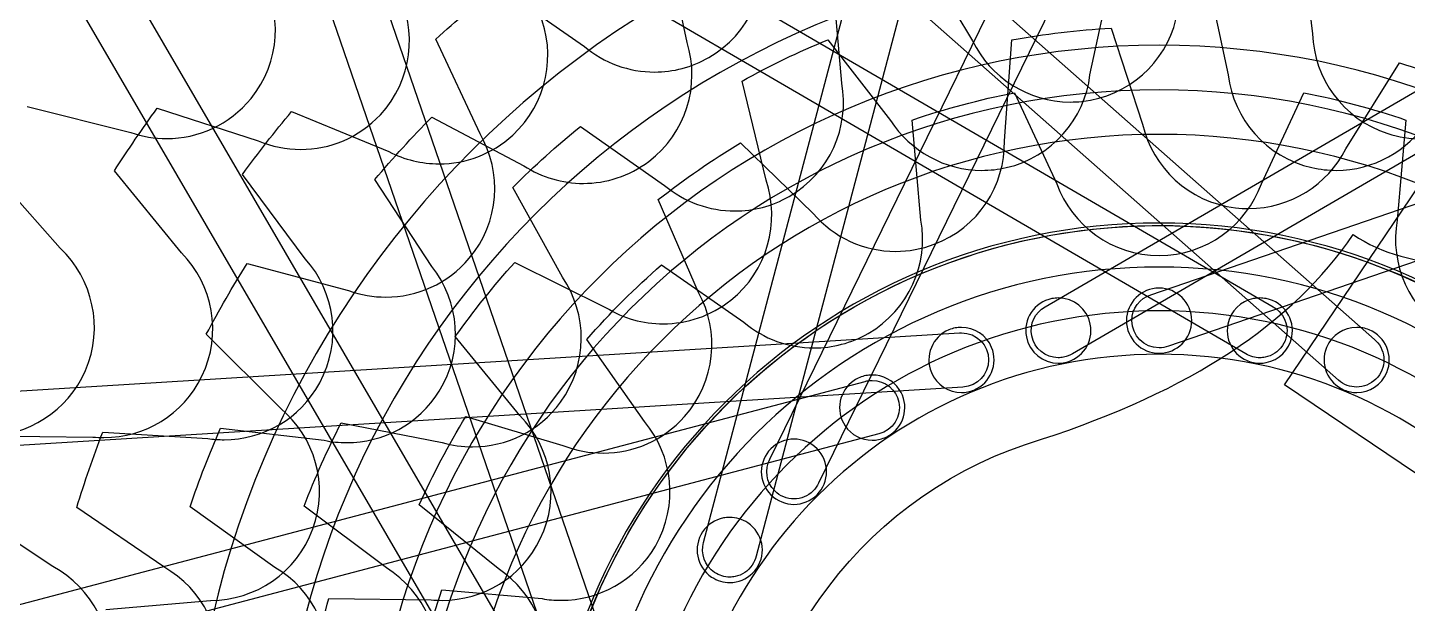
# Model space of a CAD drawing. Extents: x 3 to 470, y 9 to 287.
# Drawn here: x 86.29 to 100.6, y 106.13 to 112.11 of the extents above; entities that cross this region are included whole.
import ezdxf

# ---------------------------------------------------------------- set-up
doc = ezdxf.new("R2010")
doc.units = 0
doc.layers.add('Layer_1', color=7, linetype='CONTINUOUS')

msp = doc.modelspace()

# ---------------------------------------------------------------- linework, layer by layer
at = {"layer": 'Layer_1', "color": 7}
for points in [[(102.365727, 106.352229), (99.327519, 108.40304), (100.905075, 110.740105), (130.411075, 155.460181), (169.540116, 213.428477)], [(171.264408, 207.415194), (134.384092, 152.778353), (103.943282, 108.689322), (102.365727, 106.352229), (99.327519, 108.40304), (100.905075, 110.740105), (130.411075, 155.460181), (169.540116, 213.428477)], [(93.301463, 106.766073), (113.762008, 184.259484), (114.307278, 184.115511), (93.846733, 106.622156)], [(93.301463, 106.766073), (113.762008, 184.259484), (114.307278, 184.115511), (93.846733, 106.622156)], [(92.400744, 103.625934), (66.360048, 179.426605), (66.893391, 179.609828), (92.934087, 103.809185)], [(92.400744, 103.625934), (66.360048, 179.426605), (66.893391, 179.609828), (92.934087, 103.809185)], [(93.988197, 107.629262), (129.173827, 179.642029), (129.680524, 179.394432), (94.494922, 107.38175)], [(93.988197, 107.629262), (129.173827, 179.642029), (129.680524, 179.394432), (94.494922, 107.38175)], [(92.525515, 102.529951), (52.197207, 171.793866), (52.684533, 172.077611), (93.012869, 102.813752)], [(92.525515, 102.529951), (52.197207, 171.793866), (52.684533, 172.077611), (93.012869, 102.813752)], [(99.888889, 108.451002), (39.820184, 161.520128), (40.193566, 161.942742), (100.261905, 108.873954)], [(99.888889, 108.451002), (39.820184, 161.520128), (40.193566, 161.942742), (100.261905, 108.873954)], [(98.928449, 108.723186), (29.6607, 149.053777), (29.944444, 149.541103), (99.211799, 109.210794)], [(98.928449, 108.723186), (29.6607, 149.053777), (29.944444, 149.541103), (99.211799, 109.210794)], [(96.845522, 109.212796), (166.109437, 149.541131), (166.393181, 149.053777), (97.129323, 108.725442)], [(96.845522, 109.212796), (166.109437, 149.541131), (166.393181, 149.053777), (97.129323, 108.725442)], [(97.941504, 109.337566), (173.742175, 135.378262), (173.925398, 134.844919), (98.124755, 108.804224)], [(97.941504, 109.337566), (173.742175, 135.378262), (173.925398, 134.844919), (98.124755, 108.804224)], [(99.489848, 113.108666), (99.489848, 113.108666), (99.619976, 112.048747)], [(99.489848, 113.108666), (99.489848, 113.108666), (99.619976, 112.048747)], [(93.130534, 111.956375), (93.130534, 111.956375), (92.904537, 113.014235), (92.904537, 113.014235)], [(93.130534, 111.956375), (93.130534, 111.956375), (92.904537, 113.014235), (92.904537, 113.014235)], [(95.540601, 112.892171), (95.540601, 112.892171), (96.091144, 111.975887)], [(95.540601, 112.892171), (95.540601, 112.892171), (96.091144, 111.975887)], [(91.174521, 112.539598), (91.174521, 112.539598), (92.064046, 111.916758)], [(91.174521, 112.539598), (91.174521, 112.539598), (92.064046, 111.916758)], [(94.735272, 111.53534), (94.735272, 111.53534), (94.642081, 112.600418), (94.642081, 112.600418)], [(94.735272, 111.53534), (94.735272, 111.53534), (94.642081, 112.600418), (94.642081, 112.600418)], [(97.310234, 111.620945), (97.310234, 111.620945), (97.533017, 112.656248), (97.533017, 112.656248)], [(97.310234, 111.620945), (97.310234, 111.620945), (97.533017, 112.656248), (97.533017, 112.656248)], [(98.520864, 112.656248), (98.520864, 112.656248), (98.743647, 111.620945)], [(98.520864, 112.656248), (98.520864, 112.656248), (98.743647, 111.620945)], [(97.530113, 112.107509), (97.530113, 112.107509), (97.856068, 111.108947)], [(97.530113, 112.107509), (97.530113, 112.107509), (97.856068, 111.108947)], [(90.981654, 111.00851), (90.981654, 111.00851), (90.52292, 111.992269), (90.52292, 111.992269)], [(90.981654, 111.00851), (90.981654, 111.00851), (90.52292, 111.992269), (90.52292, 111.992269)], [(94.589579, 111.986461), (94.589579, 111.986461), (95.240841, 111.14862)], [(94.589579, 111.986461), (94.589579, 111.986461), (95.240841, 111.14862)], [(96.422513, 110.934888), (96.422513, 110.934888), (96.500083, 111.983697), (96.500083, 111.983697)], [(96.422513, 110.934888), (96.422513, 110.934888), (96.500083, 111.983697), (96.500083, 111.983697)], [(99.963216, 110.853089), (99.963216, 110.853089), (100.519737, 111.746393), (100.519737, 111.746393)], [(99.963216, 110.853089), (99.963216, 110.853089), (100.519737, 111.746393), (100.519737, 111.746393)], [(93.949398, 110.526683), (93.949398, 110.526683), (93.700533, 111.557559), (93.700533, 111.557559)], [(93.949398, 110.526683), (93.949398, 110.526683), (93.700533, 111.557559), (93.700533, 111.557559)], [(96.525262, 111.435128), (96.525262, 111.435128), (96.965612, 110.49076)], [(96.525262, 111.435128), (96.525262, 111.435128), (96.965612, 110.49076)], [(99.088269, 110.490732), (99.088269, 110.490732), (99.528619, 111.435128), (99.528619, 111.435128)], [(99.088269, 110.490732), (99.088269, 110.490732), (99.528619, 111.435128), (99.528619, 111.435128)], [(86.2824, 111.293806), (86.2824, 111.293806), (87.357996, 111.023031)], [(86.2824, 111.293806), (86.2824, 111.293806), (87.357996, 111.023031)], [(87.632069, 111.274068), (87.632069, 111.274068), (88.679638, 110.93658)], [(87.632069, 111.274068), (87.632069, 111.274068), (88.679638, 110.93658)], [(89.026966, 111.240232), (89.026966, 111.240232), (90.035736, 110.82509)], [(89.026966, 111.240232), (89.026966, 111.240232), (90.035736, 110.82509)], [(90.482824, 111.183105), (90.482824, 111.183105), (91.436638, 110.677197)], [(90.482824, 111.183105), (90.482824, 111.183105), (91.436638, 110.677197)], [(95.556391, 110.113148), (95.556391, 110.113148), (95.465513, 111.151863), (95.465513, 111.151863)], [(95.556391, 110.113148), (95.556391, 110.113148), (95.465513, 111.151863), (95.465513, 111.151863)], [(100.588368, 111.151863), (100.588368, 111.151863), (100.49749, 110.113148)], [(100.588368, 111.151863), (100.588368, 111.151863), (100.49749, 110.113148)], [(92.02316, 111.08591), (92.02316, 111.08591), (92.897008, 110.474039)], [(92.02316, 111.08591), (92.02316, 111.08591), (92.897008, 110.474039)], [(93.684404, 110.91563), (93.684404, 110.91563), (94.437795, 110.182174)], [(93.684404, 110.91563), (93.684404, 110.91563), (94.437795, 110.182174)], [(86.626627, 109.820352), (85.890859, 110.651313), (85.890859, 110.651313)], [(86.626627, 109.820352), (85.890859, 110.651313), (85.890859, 110.651313)], [(87.886235, 109.772841), (87.188872, 110.625287), (87.188872, 110.625287)], [(87.886235, 109.772841), (87.188872, 110.625287), (87.188872, 110.625287)], [(89.169163, 109.71171), (89.169163, 109.71171), (88.518746, 110.58818), (88.518746, 110.58818)], [(89.169163, 109.71171), (89.169163, 109.71171), (88.518746, 110.58818), (88.518746, 110.58818)], [(90.48274, 109.630842), (90.48274, 109.630842), (89.89086, 110.534127), (89.89086, 110.534127)], [(90.48274, 109.630842), (90.48274, 109.630842), (89.89086, 110.534127), (89.89086, 110.534127)], [(91.837541, 109.520084), (91.837541, 109.520084), (91.320524, 110.452835), (91.320524, 110.452835)], [(91.837541, 109.520084), (91.837541, 109.520084), (91.320524, 110.452835), (91.320524, 110.452835)], [(93.249356, 109.361844), (93.249356, 109.361844), (92.831112, 110.325527), (92.831112, 110.325527)], [(93.249356, 109.361844), (93.249356, 109.361844), (92.831112, 110.325527), (92.831112, 110.325527)], [(88.567386, 109.663804), (89.617238, 109.382484)], [(88.567386, 109.663804), (89.617238, 109.382484)], [(91.341643, 109.674518), (91.341643, 109.674518), (92.289846, 109.203237)], [(91.341643, 109.674518), (91.341643, 109.674518), (92.289846, 109.203237)], [(92.86571, 109.64869), (92.86571, 109.64869), (93.718128, 109.05182)], [(92.86571, 109.64869), (92.86571, 109.64869), (93.718128, 109.05182)], [(15.991585, 103.429937), (15.956762, 103.992802), (95.956786, 108.942219)], [(15.991585, 103.429937), (15.956762, 103.992802), (95.956786, 108.942219)], [(88.910767, 108.158826), (88.910767, 108.158826), (88.141642, 108.927951), (88.141642, 108.927951)], [(88.910767, 108.158826), (88.910767, 108.158826), (88.141642, 108.927951), (88.141642, 108.927951)], [(91.396148, 108.082582), (91.396148, 108.082582), (90.725289, 108.90263), (90.725289, 108.90263)], [(91.396148, 108.082582), (91.396148, 108.082582), (90.725289, 108.90263), (90.725289, 108.90263)], [(92.686491, 108.020183), (92.686491, 108.020183), (92.08962, 108.872601), (92.08962, 108.872601)], [(92.686491, 108.020183), (92.686491, 108.020183), (92.08962, 108.872601), (92.08962, 108.872601)], [(96.981459, 108.683795), (96.981459, 108.683795)], [(96.981459, 108.683795), (96.981459, 108.683795)], [(98.026941, 108.786798), (98.026941, 108.786798)], [(98.026941, 108.786798), (98.026941, 108.786798)], [(98.026941, 108.730404), (98.026941, 108.730404)], [(98.026941, 108.730404), (98.026941, 108.730404)], [(99.071858, 108.683823), (99.071858, 108.683823)], [(99.071858, 108.683823), (99.071858, 108.683823)], [(96.981402, 108.627401), (96.981402, 108.627401)], [(96.981402, 108.627401), (96.981402, 108.627401)], [(99.072479, 108.627401), (99.072479, 108.627401)], [(99.072479, 108.627401), (99.072479, 108.627401)], [(95.992089, 108.379269), (15.991585, 103.429937), (15.991585, 103.429937)], [(95.992089, 108.379269), (15.991585, 103.429937), (15.991585, 103.429937)], [(17.622771, 87.431032), (17.478827, 87.976302), (94.976073, 108.437862)], [(17.622771, 87.431032), (17.478827, 87.976302), (94.976073, 108.437862)], [(100.077131, 108.378987), (100.077131, 108.378987)], [(100.077131, 108.378987), (100.077131, 108.378987)], [(95.976891, 108.322509), (95.976891, 108.322509)], [(95.976891, 108.322509), (95.976891, 108.322509)], [(100.07699, 108.322509), (100.07699, 108.322509)], [(100.07699, 108.322509), (100.07699, 108.322509)], [(88.290352, 107.953638), (88.290352, 107.953638), (88.290352, 107.953638), (88.290352, 107.953638), (88.290352, 107.953638)], [(88.290352, 107.953638), (88.290352, 107.953638), (89.365328, 107.826132)], [(88.290352, 107.953638), (88.290352, 107.953638), (88.290352, 107.953638), (88.290352, 107.953638), (88.290352, 107.953638)], [(88.290352, 107.953638), (88.290352, 107.953638), (89.365328, 107.826132)], [(89.540938, 108.006733), (89.540938, 108.006733), (89.540938, 108.006733), (89.540938, 108.006733), (89.540938, 108.006733)], [(89.540938, 108.006733), (90.589888, 107.802842)], [(89.540938, 108.006733), (89.540938, 108.006733), (89.540938, 108.006733), (89.540938, 108.006733), (89.540938, 108.006733)], [(89.540938, 108.006733), (90.589888, 107.802842)], [(90.833847, 108.072347), (90.833847, 108.072347), (91.84177, 107.773038)], [(90.833847, 108.072347), (90.833847, 108.072347), (91.84177, 107.773038)], [(95.120525, 107.892733), (17.622771, 87.431032), (17.622771, 87.431032)], [(95.120525, 107.892733), (17.622771, 87.431032), (17.622771, 87.431032)], [(85.862014, 107.87418), (85.862014, 107.87418), (86.965271, 107.86042)], [(85.862014, 107.87418), (85.862014, 107.87418), (86.965271, 107.86042)], [(87.066977, 107.910187), (87.066977, 107.910187), (87.066977, 107.910187), (87.066977, 107.910187), (87.066977, 107.910187)], [(87.066977, 107.910187), (87.066977, 107.910187), (88.158899, 107.844911)], [(87.066977, 107.910187), (87.066977, 107.910187), (87.066977, 107.910187), (87.066977, 107.910187), (87.066977, 107.910187)], [(87.066977, 107.910187), (87.066977, 107.910187), (88.158899, 107.844911)], [(95.050851, 107.827486), (95.050851, 107.827486)], [(95.050851, 107.827486), (95.050851, 107.827486)], [(96.808048, 107.836876), (96.808048, 107.836876)], [(96.808048, 107.836876), (96.808048, 107.836876)], [(86.550101, 106.514529), (86.550101, 106.514529), (85.631025, 107.124511), (85.631025, 107.124511)], [(86.550101, 106.514529), (86.550101, 106.514529), (85.631025, 107.124511), (85.631025, 107.124511)], [(87.700785, 106.510497), (86.799079, 107.129614), (86.799079, 107.129614)], [(87.700785, 106.510497), (86.799079, 107.129614), (86.799079, 107.129614)], [(88.853838, 106.505816), (87.973364, 107.135902), (87.973364, 107.135902)], [(88.853838, 106.505816), (87.973364, 107.135902), (87.973364, 107.135902)], [(90.010048, 106.50043), (90.010048, 106.50043), (89.156192, 107.143854), (89.156192, 107.143854)], [(90.010048, 106.50043), (90.010048, 106.50043), (89.156192, 107.143854), (89.156192, 107.143854)], [(91.170686, 106.494368), (91.170686, 106.494368), (90.351117, 107.154399), (90.351117, 107.154399)], [(91.170686, 106.494368), (91.170686, 106.494368), (90.351117, 107.154399), (90.351117, 107.154399)], [(94.238697, 107.217645), (94.238697, 107.217645)], [(94.238697, 107.217645), (94.238697, 107.217645)], [(94.238697, 107.161251), (94.238697, 107.161251)], [(94.238697, 107.161251), (94.238697, 107.161251)], [(93.572181, 106.405774), (93.572181, 106.405774)], [(93.572181, 106.405774), (93.572181, 106.405774)], [(90.586448, 106.272797), (91.625162, 106.181919)], [(90.586448, 106.272797), (91.625162, 106.181919)], [(93.572125, 106.34938), (93.572125, 106.34938)], [(93.572125, 106.34938), (93.572125, 106.34938)], [(87.101123, 106.069386), (87.101123, 106.069386), (88.184783, 106.164183)], [(87.101123, 106.069386), (87.101123, 106.069386), (88.184783, 106.164183)], [(89.41408, 106.183357), (89.41408, 106.183357), (90.475155, 106.170133)], [(89.41408, 106.183357), (89.41408, 106.183357), (90.475155, 106.170133)]]:
    msp.add_lwpolyline(points, dxfattribs=at)
for points in [[(3.00365, 103.71137), (3.00365, 156.191267), (45.547015, 198.734661), (98.026941, 198.734661)], [(3.00365, 103.71137), (3.00365, 156.191267), (45.547015, 198.734661), (98.026941, 198.734661)], [(98.026941, 198.734661), (150.506838, 198.734661), (193.050231, 156.191267), (193.050231, 103.71137)], [(98.026941, 198.734661), (150.506838, 198.734661), (193.050231, 156.191267), (193.050231, 103.71137)], [(98.026941, 195.914979), (47.104297, 195.914979), (5.823332, 154.634013), (5.823332, 103.71137)], [(98.026941, 195.914979), (47.104297, 195.914979), (5.823332, 154.634013), (5.823332, 103.71137)], [(5.823332, 103.71137), (5.823332, 154.634013), (47.104297, 195.914979), (98.026941, 195.914979)], [(5.823332, 103.71137), (5.823332, 154.634013), (47.104297, 195.914979), (98.026941, 195.914979)], [(190.230549, 103.71137), (190.230549, 154.634013), (148.949584, 195.914979), (98.026941, 195.914979)], [(190.230549, 103.71137), (190.230549, 154.634013), (148.949584, 195.914979), (98.026941, 195.914979)], [(98.026941, 195.914979), (148.949584, 195.914979), (190.230549, 154.634013), (190.230549, 103.71137)], [(98.026941, 195.914979), (148.949584, 195.914979), (190.230549, 154.634013), (190.230549, 103.71137)], [(98.026941, 193.095296), (48.661551, 193.095296), (8.643014, 153.076759), (8.643014, 103.71137)], [(98.026941, 193.095296), (48.661551, 193.095296), (8.643014, 153.076759), (8.643014, 103.71137)], [(8.643014, 103.71137), (8.643014, 153.076759), (48.661551, 193.095296), (98.026941, 193.095296)], [(8.643014, 103.71137), (8.643014, 153.076759), (48.661551, 193.095296), (98.026941, 193.095296)], [(187.410867, 103.71137), (187.410867, 153.076759), (147.39233, 193.095296), (98.026941, 193.095296)], [(187.410867, 103.71137), (187.410867, 153.076759), (147.39233, 193.095296), (98.026941, 193.095296)], [(98.026941, 193.095296), (147.39233, 193.095296), (187.410867, 153.076759), (187.410867, 103.71137)], [(98.026941, 193.095296), (147.39233, 193.095296), (187.410867, 153.076759), (187.410867, 103.71137)], [(98.026941, 184.241494), (53.551388, 184.241494), (17.496816, 148.186923), (17.496816, 103.71137)], [(98.026941, 184.241494), (53.551388, 184.241494), (17.496816, 148.186923), (17.496816, 103.71137)], [(178.557065, 103.71137), (178.557065, 148.186923), (142.502493, 184.241494), (98.026941, 184.241494)], [(178.557065, 103.71137), (178.557065, 148.186923), (142.502493, 184.241494), (98.026941, 184.241494)], [(98.026941, 113.791762), (92.459675, 113.791762), (87.946548, 109.278635), (87.946548, 103.71137)], [(98.026941, 113.791762), (92.459675, 113.791762), (87.946548, 109.278635), (87.946548, 103.71137)], [(108.107333, 103.71137), (108.107333, 109.278635), (103.594206, 113.791762), (98.026941, 113.791762)], [(108.107333, 103.71137), (108.107333, 109.278635), (103.594206, 113.791762), (98.026941, 113.791762)], [(93.355799, 111.801997), (93.778948, 112.046294), (93.983883, 112.523356), (93.902309, 112.978086)], [(93.355799, 111.801997), (93.778948, 112.046294), (93.983883, 112.523356), (93.902309, 112.978086)], [(98.026941, 112.858955), (92.974859, 112.858955), (88.879356, 108.763451), (88.879356, 103.71137)], [(98.026941, 112.858955), (92.974859, 112.858955), (88.879356, 108.763451), (88.879356, 103.71137)], [(107.174525, 103.71137), (107.174525, 108.763451), (103.079022, 112.858955), (98.026941, 112.858955)], [(107.174525, 103.71137), (107.174525, 108.763451), (103.079022, 112.858955), (98.026941, 112.858955)], [(88.605875, 111.375971), (88.914207, 111.754993), (88.935777, 112.273758), (88.697543, 112.669585)], [(88.605875, 111.375971), (88.914207, 111.754993), (88.935777, 112.273758), (88.697543, 112.669585)], [(90.52292, 111.992269), (90.732987, 112.182767), (90.950356, 112.365369), (91.174521, 112.539598)], [(90.52292, 111.992269), (90.732987, 112.182767), (90.950356, 112.365369), (91.174521, 112.539598)], [(89.947846, 111.207664), (90.280174, 111.565849), (90.335411, 112.082132), (90.123399, 112.492565)], [(89.947846, 111.207664), (90.280174, 111.565849), (90.335411, 112.082132), (90.123399, 112.492565)], [(91.321341, 110.995596), (91.680795, 111.326514), (91.776466, 111.836848), (91.597417, 112.262733)], [(91.321341, 110.995596), (91.680795, 111.326514), (91.776466, 111.836848), (91.597417, 112.262733)], [(96.500083, 111.983697), (96.836837, 112.045448), (97.180613, 112.087151), (97.530113, 112.107509)], [(96.500083, 111.983697), (96.836837, 112.045448), (97.180613, 112.087151), (97.530113, 112.107509)], [(97.224544, 111.34566), (97.710459, 111.396724), (98.091737, 111.749184), (98.202156, 112.197768)], [(97.224544, 111.34566), (97.710459, 111.396724), (98.091737, 111.749184), (98.202156, 112.197768)], [(92.732705, 110.722059), (93.122611, 111.016518), (93.267373, 111.515151), (93.130534, 111.956375)], [(92.732705, 110.722059), (93.122611, 111.016518), (93.267373, 111.515151), (93.130534, 111.956375)], [(93.700533, 111.557559), (93.987605, 111.716194), (94.28432, 111.859518), (94.589579, 111.986461)], [(93.700533, 111.557559), (93.987605, 111.716194), (94.28432, 111.859518), (94.589579, 111.986461)], [(96.091144, 111.975887), (96.275805, 111.594356), (96.666698, 111.3394), (97.105271, 111.3394)], [(96.091144, 111.975887), (96.275805, 111.594356), (96.666698, 111.3394), (97.105271, 111.3394)], [(99.619976, 112.048747), (99.634723, 111.587024), (99.934371, 111.163001), (100.399055, 111.012007)], [(99.619976, 112.048747), (99.634723, 111.587024), (99.934371, 111.163001), (100.399055, 111.012007)], [(98.026941, 111.929024), (93.488465, 111.929024), (89.809287, 108.249846), (89.809287, 103.71137)], [(98.026941, 111.929024), (93.488465, 111.929024), (89.809287, 108.249846), (89.809287, 103.71137)], [(92.064046, 111.916758), (92.268867, 111.743855), (92.528447, 111.650721), (92.792934, 111.650721)], [(92.064046, 111.916758), (92.268867, 111.743855), (92.528447, 111.650721), (92.792934, 111.650721)], [(106.244594, 103.71137), (106.244594, 108.249846), (102.565416, 111.929024), (98.026941, 111.929024)], [(106.244594, 103.71137), (106.244594, 108.249846), (102.565416, 111.929024), (98.026941, 111.929024)], [(92.792934, 111.650721), (92.984277, 111.650721), (93.178187, 111.699445), (93.355799, 111.801997)], [(92.792934, 111.650721), (92.984277, 111.650721), (93.178187, 111.699445), (93.355799, 111.801997)], [(100.519737, 111.746393), (100.852206, 111.643362), (101.175821, 111.520254), (101.489228, 111.378509)], [(100.519737, 111.746393), (100.852206, 111.643362), (101.175821, 111.520254), (101.489228, 111.378509)], [(94.188761, 110.359278), (94.611911, 110.603576), (94.816845, 111.080638), (94.735272, 111.53534)], [(94.188761, 110.359278), (94.611911, 110.603576), (94.816845, 111.080638), (94.735272, 111.53534)], [(96.441377, 110.658193), (96.917706, 110.76692), (97.254178, 111.16238), (97.310234, 111.620945)], [(96.441377, 110.658193), (96.917706, 110.76692), (97.254178, 111.16238), (97.310234, 111.620945)], [(98.743647, 111.620945), (98.799703, 111.16238), (99.136175, 110.76692), (99.612504, 110.658193)], [(98.743647, 111.620945), (98.799703, 111.16238), (99.136175, 110.76692), (99.612504, 110.658193)], [(87.730307, 110.959842), (88.057982, 110.959842), (88.382951, 111.101954), (88.605875, 111.375971)], [(87.730307, 110.959842), (88.057982, 110.959842), (88.382951, 111.101954), (88.605875, 111.375971)], [(98.026941, 111.46544), (93.744492, 111.46544), (90.272871, 107.993819), (90.272871, 103.71137)], [(98.026941, 111.46544), (93.744492, 111.46544), (90.272871, 107.993819), (90.272871, 103.71137)], [(95.465513, 111.151863), (95.80864, 111.269979), (96.16251, 111.365003), (96.525262, 111.435128)], [(95.465513, 111.151863), (95.80864, 111.269979), (96.16251, 111.365003), (96.525262, 111.435128)], [(105.78101, 103.71137), (105.78101, 107.993819), (102.309389, 111.46544), (98.026941, 111.46544)], [(105.78101, 103.71137), (105.78101, 107.993819), (102.309389, 111.46544), (98.026941, 111.46544)], [(99.528619, 111.435128), (99.891371, 111.365003), (100.245241, 111.269979), (100.588368, 111.151863)], [(99.528619, 111.435128), (99.891371, 111.365003), (100.245241, 111.269979), (100.588368, 111.151863)], [(87.188872, 110.625287), (87.330138, 110.846237), (87.477945, 111.062592), (87.632069, 111.274068)], [(87.188872, 110.625287), (87.330138, 110.846237), (87.477945, 111.062592), (87.632069, 111.274068)], [(88.518746, 110.58818), (88.680596, 110.811612), (88.850144, 111.029066), (89.026966, 111.240232)], [(88.518746, 110.58818), (88.680596, 110.811612), (88.850144, 111.029066), (89.026966, 111.240232)], [(97.105271, 111.3394), (97.14469, 111.3394), (97.184476, 111.341458), (97.224544, 111.34566)], [(97.105271, 111.3394), (97.14469, 111.3394), (97.184476, 111.341458), (97.224544, 111.34566)], [(89.120805, 110.846942), (89.423639, 110.846942), (89.725627, 110.96816), (89.947846, 111.207664)], [(89.120805, 110.846942), (89.423639, 110.846942), (89.725627, 110.96816), (89.947846, 111.207664)], [(89.89086, 110.534127), (90.079243, 110.758545), (90.276762, 110.975069), (90.482824, 111.183105)], [(89.89086, 110.534127), (90.079243, 110.758545), (90.276762, 110.975069), (90.482824, 111.183105)], [(95.240841, 111.14862), (95.446057, 110.828727), (95.803762, 110.629686), (96.189382, 110.629686)], [(95.240841, 111.14862), (95.446057, 110.828727), (95.803762, 110.629686), (96.189382, 110.629686)], [(97.856068, 111.108947), (97.95924, 110.658644), (98.334765, 110.300093), (98.819807, 110.24119)], [(97.856068, 111.108947), (97.95924, 110.658644), (98.334765, 110.300093), (98.819807, 110.24119)], [(99.864499, 110.629686), (100.250119, 110.629686), (100.607824, 110.828727), (100.81304, 111.14862)], [(99.864499, 110.629686), (100.250119, 110.629686), (100.607824, 110.828727), (100.81304, 111.14862)], [(87.357996, 111.023031), (87.478763, 110.980708), (87.604746, 110.959842), (87.730307, 110.959842)], [(87.357996, 111.023031), (87.478763, 110.980708), (87.604746, 110.959842), (87.730307, 110.959842)], [(90.557743, 110.697527), (90.830773, 110.697527), (91.104592, 110.796103), (91.321341, 110.995596)], [(90.557743, 110.697527), (90.830773, 110.697527), (91.104592, 110.796103), (91.321341, 110.995596)], [(98.026941, 111.00304), (93.99987, 111.00304), (90.73527, 107.73844), (90.73527, 103.71137)], [(98.026941, 111.00304), (93.99987, 111.00304), (90.73527, 107.73844), (90.73527, 103.71137)], [(90.870361, 109.716447), (91.184418, 110.090732), (91.213855, 110.60913), (90.981654, 111.00851)], [(90.870361, 109.716447), (91.184418, 110.090732), (91.213855, 110.60913), (90.981654, 111.00851)], [(91.320524, 110.452835), (91.54404, 110.675195), (91.778525, 110.886531), (92.02316, 111.08591)], [(91.320524, 110.452835), (91.54404, 110.675195), (91.778525, 110.886531), (92.02316, 111.08591)], [(105.318611, 103.71137), (105.318611, 107.73844), (102.054011, 111.00304), (98.026941, 111.00304)], [(105.318611, 103.71137), (105.318611, 107.73844), (102.054011, 111.00304), (98.026941, 111.00304)], [(100.399055, 111.012007), (100.514859, 110.974392), (100.632327, 110.956487), (100.747821, 110.956487)], [(100.399055, 111.012007), (100.514859, 110.974392), (100.632327, 110.956487), (100.747821, 110.956487)], [(88.679638, 110.93658), (88.820509, 110.876718), (88.970742, 110.846942), (89.120805, 110.846942)], [(88.679638, 110.93658), (88.820509, 110.876718), (88.970742, 110.846942), (89.120805, 110.846942)], [(90.035736, 110.82509), (90.198403, 110.740274), (90.377904, 110.697527), (90.557743, 110.697527)], [(90.035736, 110.82509), (90.198403, 110.740274), (90.377904, 110.697527), (90.557743, 110.697527)], [(92.831112, 110.325527), (93.102563, 110.539061), (93.387492, 110.73627), (93.684404, 110.91563)], [(92.831112, 110.325527), (93.102563, 110.539061), (93.387492, 110.73627), (93.684404, 110.91563)], [(95.694415, 109.861689), (96.15126, 110.034958), (96.430098, 110.472968), (96.422513, 110.934888)], [(95.694415, 109.861689), (96.15126, 110.034958), (96.430098, 110.472968), (96.422513, 110.934888)], [(98.957182, 110.232844), (99.388368, 110.232844), (99.775059, 110.47982), (99.963216, 110.853089)], [(98.957182, 110.232844), (99.388368, 110.232844), (99.775059, 110.47982), (99.963216, 110.853089)], [(91.436638, 110.677197), (91.621666, 110.556543), (91.836949, 110.4942), (92.053867, 110.4942)], [(91.436638, 110.677197), (91.621666, 110.556543), (91.836949, 110.4942), (92.053867, 110.4942)], [(92.053867, 110.4942), (92.290579, 110.4942), (92.529237, 110.568414), (92.732705, 110.722059)], [(92.053867, 110.4942), (92.290579, 110.4942), (92.529237, 110.568414), (92.732705, 110.722059)], [(96.189382, 110.629686), (96.272506, 110.629686), (96.356899, 110.638934), (96.441377, 110.658193)], [(96.189382, 110.629686), (96.272506, 110.629686), (96.356899, 110.638934), (96.441377, 110.658193)], [(99.612504, 110.658193), (99.696982, 110.638934), (99.781375, 110.629686), (99.864499, 110.629686)], [(99.612504, 110.658193), (99.696982, 110.638934), (99.781375, 110.629686), (99.864499, 110.629686)], [(93.584277, 109.282301), (93.96626, 109.586939), (94.097826, 110.089209), (93.949398, 110.526683)], [(93.584277, 109.282301), (93.96626, 109.586939), (94.097826, 110.089209), (93.949398, 110.526683)], [(92.897008, 110.474039), (93.10183, 110.301108), (93.36141, 110.207974), (93.625896, 110.207974)], [(92.897008, 110.474039), (93.10183, 110.301108), (93.36141, 110.207974), (93.625896, 110.207974)], [(96.965612, 110.49076), (97.12233, 110.056162), (97.538346, 109.74549), (98.026941, 109.74549)], [(96.965612, 110.49076), (97.12233, 110.056162), (97.538346, 109.74549), (98.026941, 109.74549)], [(98.026941, 109.74549), (98.515535, 109.74549), (98.931551, 110.056162), (99.088269, 110.490732)], [(98.026941, 109.74549), (98.515535, 109.74549), (98.931551, 110.056162), (99.088269, 110.490732)], [(93.625896, 110.207974), (93.81724, 110.207974), (94.011149, 110.256726), (94.188761, 110.359278)], [(93.625896, 110.207974), (93.81724, 110.207974), (94.011149, 110.256726), (94.188761, 110.359278)], [(98.819807, 110.24119), (98.865965, 110.235579), (98.911813, 110.232844), (98.957182, 110.232844)], [(98.819807, 110.24119), (98.865965, 110.235579), (98.911813, 110.232844), (98.957182, 110.232844)], [(94.437795, 110.182174), (94.651781, 109.932491), (94.966373, 109.788095), (95.294668, 109.788095)], [(94.437795, 110.182174), (94.651781, 109.932491), (94.966373, 109.788095), (95.294668, 109.788095)], [(95.009881, 108.937059), (95.433002, 109.181356), (95.637965, 109.658446), (95.556391, 110.113148)], [(95.009881, 108.937059), (95.433002, 109.181356), (95.637965, 109.658446), (95.556391, 110.113148)], [(100.49749, 110.113148), (100.415916, 109.658446), (100.620879, 109.181356), (101.044, 108.937059)], [(100.49749, 110.113148), (100.415916, 109.658446), (100.620879, 109.181356), (101.044, 108.937059)], [(98.026941, 110.082724), (94.508146, 110.082724), (91.655587, 107.230164), (91.655587, 103.71137)], [(98.026941, 110.082724), (94.508146, 110.082724), (91.655587, 107.230164), (91.655587, 103.71137)], [(91.682656, 103.71137), (91.682656, 107.21522), (94.523091, 110.055655), (98.026941, 110.055655)], [(91.682656, 103.71137), (91.682656, 107.21522), (94.523091, 110.055655), (98.026941, 110.055655)], [(96.789241, 109.93376), (97.207033, 110.016856), (97.623388, 110.056867), (98.033736, 110.056867)], [(96.789241, 109.93376), (97.207033, 110.016856), (97.623388, 110.056867), (98.033736, 110.056867)], [(96.808048, 107.836876), (98.342613, 108.335358), (99.420042, 109.044085), (100.040335, 109.963057)], [(96.808048, 107.836876), (98.342613, 108.335358), (99.420042, 109.044085), (100.040335, 109.963057)], [(104.398294, 103.71137), (104.398294, 107.230164), (101.545735, 110.082724), (98.026941, 110.082724)], [(104.398294, 103.71137), (104.398294, 107.230164), (101.545735, 110.082724), (98.026941, 110.082724)], [(98.026941, 110.055655), (101.53079, 110.055655), (104.371226, 107.21522), (104.371226, 103.71137)], [(98.026941, 110.055655), (101.53079, 110.055655), (104.371226, 107.21522), (104.371226, 103.71137)], [(98.033736, 110.056867), (100.998604, 110.056867), (103.648851, 107.967821), (104.249331, 104.949069)], [(98.033736, 110.056867), (100.998604, 110.056867), (103.648851, 107.967821), (104.249331, 104.949069)], [(100.040335, 109.963057), (100.336138, 109.763386), (100.699313, 109.663551), (101.12986, 109.663551)], [(100.040335, 109.963057), (100.336138, 109.763386), (100.699313, 109.663551), (101.12986, 109.663551)], [(86.887335, 108.549973), (87.082006, 108.998105), (86.962789, 109.503477), (86.626627, 109.820352)], [(86.887335, 108.549973), (87.082006, 108.998105), (86.962789, 109.503477), (86.626627, 109.820352)], [(91.80455, 102.47367), (91.121003, 105.910186), (93.352697, 109.250184), (96.789241, 109.93376)], [(91.80455, 102.47367), (91.121003, 105.910186), (93.352697, 109.250184), (96.789241, 109.93376)], [(95.294668, 109.788095), (95.427588, 109.788095), (95.562764, 109.811781), (95.694415, 109.861689)], [(95.294668, 109.788095), (95.427588, 109.788095), (95.562764, 109.811781), (95.694415, 109.861689)], [(88.097204, 108.493269), (88.309188, 108.933478), (88.209794, 109.443107), (87.886235, 109.772841)], [(88.097204, 108.493269), (88.309188, 108.933478), (88.209794, 109.443107), (87.886235, 109.772841)], [(88.141642, 108.927951), (88.274421, 109.179044), (88.416477, 109.424497), (88.567386, 109.663804)], [(88.141642, 108.927951), (88.274421, 109.179044), (88.416477, 109.424497), (88.567386, 109.663804)], [(89.31948, 108.423623), (89.552019, 108.853314), (89.47679, 109.36706), (89.169163, 109.71171)], [(89.31948, 108.423623), (89.552019, 108.853314), (89.47679, 109.36706), (89.169163, 109.71171)], [(90.005762, 109.313543), (90.327629, 109.313543), (90.647268, 109.450608), (90.870361, 109.716447)], [(90.005762, 109.313543), (90.327629, 109.313543), (90.647268, 109.450608), (90.870361, 109.716447)], [(90.725289, 108.90263), (90.916661, 109.171318), (91.122497, 109.428981), (91.341643, 109.674518)], [(90.725289, 108.90263), (90.916661, 109.171318), (91.122497, 109.428981), (91.341643, 109.674518)], [(90.557659, 108.336156), (90.81487, 108.751552), (90.769727, 109.268823), (90.48274, 109.630842)], [(90.557659, 108.336156), (90.81487, 108.751552), (90.769727, 109.268823), (90.48274, 109.630842)], [(91.816647, 108.223397), (92.103831, 108.618688), (92.097036, 109.137877), (91.837541, 109.520084)], [(91.816647, 108.223397), (92.103831, 108.618688), (92.097036, 109.137877), (91.837541, 109.520084)], [(92.08962, 108.872601), (92.330026, 109.14893), (92.589381, 109.408284), (92.86571, 109.64869)], [(92.08962, 108.872601), (92.330026, 109.14893), (92.589381, 109.408284), (92.86571, 109.64869)], [(98.026941, 109.625512), (94.760649, 109.625512), (92.112798, 106.977662), (92.112798, 103.71137)], [(98.026941, 109.625512), (94.760649, 109.625512), (92.112798, 106.977662), (92.112798, 103.71137)], [(103.941083, 103.71137), (103.941083, 106.977662), (101.293232, 109.625512), (98.026941, 109.625512)], [(103.941083, 103.71137), (103.941083, 106.977662), (101.293232, 109.625512), (98.026941, 109.625512)], [(89.617238, 109.382484), (89.742855, 109.336326), (89.874506, 109.313543), (90.005762, 109.313543)], [(89.617238, 109.382484), (89.742855, 109.336326), (89.874506, 109.313543), (90.005762, 109.313543)], [(98.026941, 109.407128), (97.840052, 109.407128), (97.688579, 109.255655), (97.688579, 109.068766)], [(98.026941, 109.407128), (97.840052, 109.407128), (97.688579, 109.255655), (97.688579, 109.068766)], [(98.365302, 109.068766), (98.365302, 109.255655), (98.213829, 109.407128), (98.026941, 109.407128)], [(98.365302, 109.068766), (98.365302, 109.255655), (98.213829, 109.407128), (98.026941, 109.407128)], [(92.881782, 109.036199), (93.128307, 109.036199), (93.376551, 109.116644), (93.584277, 109.282301)], [(92.881782, 109.036199), (93.128307, 109.036199), (93.376551, 109.116644), (93.584277, 109.282301)], [(93.103409, 108.073249), (93.42739, 108.438962), (93.470729, 108.956374), (93.249356, 109.361844)], [(93.103409, 108.073249), (93.42739, 108.438962), (93.470729, 108.956374), (93.249356, 109.361844)], [(96.91576, 109.297696), (96.732481, 109.261238), (96.613462, 109.08309), (96.649892, 108.899811)], [(96.91576, 109.297696), (96.732481, 109.261238), (96.613462, 109.08309), (96.649892, 108.899811)], [(96.982135, 109.304238), (96.960227, 109.304238), (96.938036, 109.302264), (96.91576, 109.297696)], [(96.982135, 109.304238), (96.960227, 109.304238), (96.938036, 109.302264), (96.91576, 109.297696)], [(97.313617, 109.031828), (97.281614, 109.192832), (97.140263, 109.304238), (96.982135, 109.304238)], [(97.313617, 109.031828), (97.281614, 109.192832), (97.140263, 109.304238), (96.982135, 109.304238)], [(97.744972, 109.068766), (97.744972, 109.194721), (97.827533, 109.301362), (97.941504, 109.337566)], [(97.744972, 109.068766), (97.744972, 109.194721), (97.827533, 109.301362), (97.941504, 109.337566)], [(99.006216, 109.297809), (98.876003, 109.271896), (98.767756, 109.170162), (98.740264, 109.031828)], [(99.006216, 109.297809), (98.876003, 109.271896), (98.767756, 109.170162), (98.740264, 109.031828)], [(99.071746, 109.304238), (99.049498, 109.304238), (99.027561, 109.301982), (99.006216, 109.297809)], [(99.071746, 109.304238), (99.049498, 109.304238), (99.027561, 109.301982), (99.006216, 109.297809)], [(99.138121, 109.297696), (99.115845, 109.302123), (99.093654, 109.304238), (99.071746, 109.304238)], [(99.138121, 109.297696), (99.115845, 109.302123), (99.093654, 109.304238), (99.071746, 109.304238)], [(99.403989, 108.899811), (99.440419, 109.08309), (99.3214, 109.261238), (99.138121, 109.297696)], [(99.403989, 108.899811), (99.440419, 109.08309), (99.3214, 109.261238), (99.138121, 109.297696)], [(92.289846, 109.203237), (92.469347, 109.092818), (92.674958, 109.036199), (92.881782, 109.036199)], [(92.289846, 109.203237), (92.469347, 109.092818), (92.674958, 109.036199), (92.881782, 109.036199)], [(98.026941, 109.170923), (95.011713, 109.170923), (92.567387, 106.726597), (92.567387, 103.71137)], [(98.026941, 109.170923), (95.011713, 109.170923), (92.567387, 106.726597), (92.567387, 103.71137)], [(96.705214, 108.910808), (96.680655, 109.034338), (96.740827, 109.155048), (96.845522, 109.212796)], [(96.705214, 108.910808), (96.680655, 109.034338), (96.740827, 109.155048), (96.845522, 109.212796)], [(103.486494, 103.71137), (103.486494, 106.726597), (101.042168, 109.170923), (98.026941, 109.170923)], [(103.486494, 103.71137), (103.486494, 106.726597), (101.042168, 109.170923), (98.026941, 109.170923)], [(99.211799, 109.210794), (99.217523, 109.207495), (99.223191, 109.203998), (99.228774, 109.200276)], [(99.211799, 109.210794), (99.217523, 109.207495), (99.223191, 109.203998), (99.228774, 109.200276)], [(99.228774, 109.200276), (99.358253, 109.11374), (99.393077, 108.938666), (99.306569, 108.809158)], [(99.228774, 109.200276), (99.358253, 109.11374), (99.393077, 108.938666), (99.306569, 108.809158)], [(93.718128, 109.05182), (93.922949, 108.878917), (94.182501, 108.785783), (94.446987, 108.785783)], [(93.718128, 109.05182), (93.922949, 108.878917), (94.182501, 108.785783), (94.446987, 108.785783)], [(95.84727, 108.973574), (95.674621, 108.902067), (95.592624, 108.704125), (95.66416, 108.531476)], [(95.84727, 108.973574), (95.674621, 108.902067), (95.592624, 108.704125), (95.66416, 108.531476)], [(95.976609, 108.999402), (95.933467, 108.999402), (95.889621, 108.991112), (95.84727, 108.973574)], [(95.976609, 108.999402), (95.933467, 108.999402), (95.889621, 108.991112), (95.84727, 108.973574)], [(95.956786, 108.942219), (95.963384, 108.942783), (95.970039, 108.942783), (95.97675, 108.942783)], [(95.956786, 108.942219), (95.963384, 108.942783), (95.970039, 108.942783), (95.97675, 108.942783)], [(96.289368, 108.790435), (96.235371, 108.920761), (96.109387, 108.999402), (95.976609, 108.999402)], [(96.289368, 108.790435), (96.235371, 108.920761), (96.109387, 108.999402), (95.976609, 108.999402)], [(95.97675, 108.942783), (96.132481, 108.942783), (96.258718, 108.816546), (96.258718, 108.660815)], [(95.97675, 108.942783), (96.132481, 108.942783), (96.258718, 108.816546), (96.258718, 108.660815)], [(97.047778, 108.633971), (97.231057, 108.67043), (97.350076, 108.848549), (97.313617, 109.031828)], [(97.047778, 108.633971), (97.231057, 108.67043), (97.350076, 108.848549), (97.313617, 109.031828)], [(97.688579, 109.068766), (97.688579, 108.881878), (97.840052, 108.730404), (98.026941, 108.730404)], [(97.688579, 109.068766), (97.688579, 108.881878), (97.840052, 108.730404), (98.026941, 108.730404)], [(98.026941, 108.786798), (97.871209, 108.786798), (97.744972, 108.913035), (97.744972, 109.068766)], [(98.026941, 108.786798), (97.871209, 108.786798), (97.744972, 108.913035), (97.744972, 109.068766)], [(98.026941, 108.730404), (98.213829, 108.730404), (98.365302, 108.881878), (98.365302, 109.068766)], [(98.026941, 108.730404), (98.213829, 108.730404), (98.365302, 108.881878), (98.365302, 109.068766)], [(98.740264, 109.031828), (98.703805, 108.848549), (98.822824, 108.67043), (99.006103, 108.633971)], [(98.740264, 109.031828), (98.703805, 108.848549), (98.822824, 108.67043), (99.006103, 108.633971)], [(100.077272, 108.999402), (99.944494, 108.999402), (99.81851, 108.920761), (99.764513, 108.790435)], [(100.077272, 108.999402), (99.944494, 108.999402), (99.81851, 108.920761), (99.764513, 108.790435)], [(100.206611, 108.973574), (100.16426, 108.991112), (100.120414, 108.999402), (100.077272, 108.999402)], [(100.206611, 108.973574), (100.16426, 108.991112), (100.120414, 108.999402), (100.077272, 108.999402)], [(100.389721, 108.531476), (100.461257, 108.704125), (100.37926, 108.902067), (100.206611, 108.973574)], [(100.389721, 108.531476), (100.461257, 108.704125), (100.37926, 108.902067), (100.206611, 108.973574)], [(94.446987, 108.785783), (94.638331, 108.785783), (94.832269, 108.834535), (95.009881, 108.937059)], [(94.446987, 108.785783), (94.638331, 108.785783), (94.832269, 108.834535), (95.009881, 108.937059)], [(96.649892, 108.899811), (96.681924, 108.738807), (96.823275, 108.627401), (96.981402, 108.627401)], [(96.649892, 108.899811), (96.681924, 108.738807), (96.823275, 108.627401), (96.981402, 108.627401)], [(96.981459, 108.683795), (96.849695, 108.683795), (96.731889, 108.776647), (96.705214, 108.910808)], [(96.981459, 108.683795), (96.849695, 108.683795), (96.731889, 108.776647), (96.705214, 108.910808)], [(98.124755, 108.804224), (98.094303, 108.792973), (98.061341, 108.786798), (98.026941, 108.786798)], [(98.124755, 108.804224), (98.094303, 108.792973), (98.061341, 108.786798), (98.026941, 108.786798)], [(99.306569, 108.809158), (99.263315, 108.744418), (99.197898, 108.703364), (99.127124, 108.689265)], [(99.306569, 108.809158), (99.263315, 108.744418), (99.197898, 108.703364), (99.127124, 108.689265)], [(99.138008, 108.633858), (99.268249, 108.659743), (99.376469, 108.761477), (99.403989, 108.899811)], [(99.138008, 108.633858), (99.268249, 108.659743), (99.376469, 108.761477), (99.403989, 108.899811)], [(100.261905, 108.873954), (100.266896, 108.86964), (100.271774, 108.865072), (100.276511, 108.860335)], [(100.261905, 108.873954), (100.266896, 108.86964), (100.271774, 108.865072), (100.276511, 108.860335)], [(100.276511, 108.860335), (100.38662, 108.750227), (100.38662, 108.571684), (100.276511, 108.461576)], [(100.276511, 108.860335), (100.38662, 108.750227), (100.38662, 108.571684), (100.276511, 108.461576)], [(98.026941, 108.719689), (95.260917, 108.719689), (93.018621, 106.477394), (93.018621, 103.71137)], [(98.026941, 108.719689), (95.260917, 108.719689), (93.018621, 106.477394), (93.018621, 103.71137)], [(96.258718, 108.660815), (96.258718, 108.510243), (96.140686, 108.387221), (95.992089, 108.379269)], [(96.258718, 108.660815), (96.258718, 108.510243), (96.140686, 108.387221), (95.992089, 108.379269)], [(96.106229, 108.348366), (96.278879, 108.419873), (96.360875, 108.617786), (96.289368, 108.790435)], [(96.106229, 108.348366), (96.278879, 108.419873), (96.360875, 108.617786), (96.289368, 108.790435)], [(97.036781, 108.689265), (97.018199, 108.685571), (96.999702, 108.683795), (96.981459, 108.683795)], [(97.036781, 108.689265), (97.018199, 108.685571), (96.999702, 108.683795), (96.981459, 108.683795)], [(97.129323, 108.725442), (97.101634, 108.708467), (97.070504, 108.695976), (97.036781, 108.689265)], [(97.129323, 108.725442), (97.101634, 108.708467), (97.070504, 108.695976), (97.036781, 108.689265)], [(103.03526, 103.71137), (103.03526, 106.477394), (100.792964, 108.719689), (98.026941, 108.719689)], [(103.03526, 103.71137), (103.03526, 106.477394), (100.792964, 108.719689), (98.026941, 108.719689)], [(99.071858, 108.683823), (99.022796, 108.683823), (98.973254, 108.696596), (98.928449, 108.723186)], [(99.071858, 108.683823), (99.022796, 108.683823), (98.973254, 108.696596), (98.928449, 108.723186)], [(99.127124, 108.689265), (99.108965, 108.685656), (99.09044, 108.683823), (99.071858, 108.683823)], [(99.127124, 108.689265), (99.108965, 108.685656), (99.09044, 108.683823), (99.071858, 108.683823)], [(99.764513, 108.790435), (99.693006, 108.617786), (99.775003, 108.419873), (99.947652, 108.348366)], [(99.764513, 108.790435), (99.693006, 108.617786), (99.775003, 108.419873), (99.947652, 108.348366)], [(85.852286, 107.871163), (86.28787, 107.871163), (86.702758, 108.12499), (86.887335, 108.549973)], [(85.852286, 107.871163), (86.28787, 107.871163), (86.702758, 108.12499), (86.887335, 108.549973)], [(95.66416, 108.531476), (95.718128, 108.401178), (95.844112, 108.322509), (95.976891, 108.322509)], [(95.66416, 108.531476), (95.718128, 108.401178), (95.844112, 108.322509), (95.976891, 108.322509)], [(96.981402, 108.627401), (97.003283, 108.627401), (97.025502, 108.629657), (97.047778, 108.633971)], [(96.981402, 108.627401), (97.003283, 108.627401), (97.025502, 108.629657), (97.047778, 108.633971)], [(99.006103, 108.633971), (99.028379, 108.629544), (99.050598, 108.627401), (99.072479, 108.627401)], [(99.006103, 108.633971), (99.028379, 108.629544), (99.050598, 108.627401), (99.072479, 108.627401)], [(99.072479, 108.627401), (99.094754, 108.627401), (99.116663, 108.629657), (99.138008, 108.633858)], [(99.072479, 108.627401), (99.094754, 108.627401), (99.116663, 108.629657), (99.138008, 108.633858)], [(100.07699, 108.322509), (100.209769, 108.322509), (100.335753, 108.401178), (100.389721, 108.531476)], [(100.07699, 108.322509), (100.209769, 108.322509), (100.335753, 108.401178), (100.389721, 108.531476)], [(87.080229, 107.854526), (87.499939, 107.854526), (87.9029, 108.089829), (88.097204, 108.493269)], [(87.080229, 107.854526), (87.499939, 107.854526), (87.9029, 108.089829), (88.097204, 108.493269)], [(88.326529, 107.832335), (88.72729, 107.832335), (89.115335, 108.046434), (89.31948, 108.423623)], [(88.326529, 107.832335), (88.72729, 107.832335), (89.115335, 108.046434), (89.31948, 108.423623)], [(94.862552, 108.447224), (94.707159, 108.343403), (94.665372, 108.13328), (94.769192, 107.977887)], [(94.862552, 108.447224), (94.707159, 108.343403), (94.665372, 108.13328), (94.769192, 107.977887)], [(94.984362, 108.497809), (94.942039, 108.489378), (94.900646, 108.472685), (94.862552, 108.447224)], [(94.984362, 108.497809), (94.942039, 108.489378), (94.900646, 108.472685), (94.862552, 108.447224)], [(94.976073, 108.437862), (94.982473, 108.439554), (94.98893, 108.441133), (94.995528, 108.44243)], [(94.976073, 108.437862), (94.982473, 108.439554), (94.98893, 108.441133), (94.995528, 108.44243)], [(95.05023, 108.504266), (95.028237, 108.504266), (95.006187, 108.502292), (94.984362, 108.497809)], [(95.05023, 108.504266), (95.028237, 108.504266), (95.006187, 108.502292), (94.984362, 108.497809)], [(94.995528, 108.44243), (95.014082, 108.446124), (95.032607, 108.4479), (95.050851, 108.4479)], [(94.995528, 108.44243), (95.014082, 108.446124), (95.032607, 108.4479), (95.050851, 108.4479)], [(95.33186, 108.353864), (95.266641, 108.45151), (95.159436, 108.504266), (95.05023, 108.504266)], [(95.33186, 108.353864), (95.266641, 108.45151), (95.159436, 108.504266), (95.05023, 108.504266)], [(95.050851, 108.4479), (95.182614, 108.4479), (95.300392, 108.355048), (95.327095, 108.220888)], [(95.050851, 108.4479), (95.182614, 108.4479), (95.300392, 108.355048), (95.327095, 108.220888)], [(100.077131, 108.378987), (100.009741, 108.378987), (99.942351, 108.403011), (99.888889, 108.451002)], [(100.077131, 108.378987), (100.009741, 108.378987), (99.942351, 108.403011), (99.888889, 108.451002)], [(100.276511, 108.461576), (100.221443, 108.406507), (100.149287, 108.378987), (100.077131, 108.378987)], [(100.276511, 108.461576), (100.221443, 108.406507), (100.149287, 108.378987), (100.077131, 108.378987)], [(89.597641, 107.801883), (89.975282, 107.801883), (90.344237, 107.991478), (90.557659, 108.336156)], [(89.597641, 107.801883), (89.975282, 107.801883), (90.344237, 107.991478), (90.557659, 108.336156)], [(95.2385, 107.884556), (95.393893, 107.988377), (95.435681, 108.198471), (95.33186, 108.353864)], [(95.2385, 107.884556), (95.393893, 107.988377), (95.435681, 108.198471), (95.33186, 108.353864)], [(95.976891, 108.322509), (96.020032, 108.322509), (96.063906, 108.330799), (96.106229, 108.348366)], [(95.976891, 108.322509), (96.020032, 108.322509), (96.063906, 108.330799), (96.106229, 108.348366)], [(99.947652, 108.348366), (99.989975, 108.330799), (100.033849, 108.322509), (100.07699, 108.322509)], [(99.947652, 108.348366), (99.989975, 108.330799), (100.033849, 108.322509), (100.07699, 108.322509)], [(89.248085, 106.906606), (89.415208, 107.365734), (89.265539, 107.862929), (88.910767, 108.158826)], [(89.248085, 106.906606), (89.415208, 107.365734), (89.265539, 107.862929), (88.910767, 108.158826)], [(90.903267, 107.758403), (91.252034, 107.758403), (91.59595, 107.919661), (91.816647, 108.223397)], [(90.903267, 107.758403), (91.252034, 107.758403), (91.59595, 107.919661), (91.816647, 108.223397)], [(91.607116, 106.80301), (91.8191, 107.243219), (91.719706, 107.75282), (91.396148, 108.082582)], [(91.607116, 106.80301), (91.8191, 107.243219), (91.719706, 107.75282), (91.396148, 108.082582)], [(95.327095, 108.220888), (95.356448, 108.073193), (95.264695, 107.92953), (95.120525, 107.892733)], [(95.327095, 108.220888), (95.356448, 108.073193), (95.264695, 107.92953), (95.120525, 107.892733)], [(87.973364, 107.135902), (88.067992, 107.413838), (88.173843, 107.686614), (88.290352, 107.953638)], [(87.973364, 107.135902), (88.067992, 107.413838), (88.173843, 107.686614), (88.290352, 107.953638)], [(89.156192, 107.143854), (89.270417, 107.438905), (89.398967, 107.726795), (89.540938, 108.006733)], [(89.156192, 107.143854), (89.270417, 107.438905), (89.398967, 107.726795), (89.540938, 108.006733)], [(90.351117, 107.154399), (90.493483, 107.471275), (90.654881, 107.777746), (90.833847, 108.072347)], [(90.351117, 107.154399), (90.493483, 107.471275), (90.654881, 107.777746), (90.833847, 108.072347)], [(92.258745, 107.693269), (92.570348, 107.693269), (92.880513, 107.821677), (93.103409, 108.073249)], [(92.258745, 107.693269), (92.570348, 107.693269), (92.880513, 107.821677), (93.103409, 108.073249)], [(92.801252, 106.72843), (93.045549, 107.151551), (92.984503, 107.667187), (92.686491, 108.020183)], [(92.801252, 106.72843), (93.045549, 107.151551), (92.984503, 107.667187), (92.686491, 108.020183)], [(94.769192, 107.977887), (94.834412, 107.88027), (94.941616, 107.827486), (95.050851, 107.827486)], [(94.769192, 107.977887), (94.834412, 107.88027), (94.941616, 107.827486), (95.050851, 107.827486)], [(86.799079, 107.129614), (86.879411, 107.393875), (86.968852, 107.654188), (87.066977, 107.910187)], [(86.799079, 107.129614), (86.879411, 107.393875), (86.968852, 107.654188), (87.066977, 107.910187)], [(86.965271, 107.86042), (87.003618, 107.856472), (87.041994, 107.854526), (87.080229, 107.854526)], [(86.965271, 107.86042), (87.003618, 107.856472), (87.041994, 107.854526), (87.080229, 107.854526)], [(88.158899, 107.844911), (88.214728, 107.83648), (88.270755, 107.832335), (88.326529, 107.832335)], [(88.158899, 107.844911), (88.214728, 107.83648), (88.270755, 107.832335), (88.326529, 107.832335)], [(89.365328, 107.826132), (89.442277, 107.809863), (89.520157, 107.801883), (89.597641, 107.801883)], [(89.365328, 107.826132), (89.442277, 107.809863), (89.520157, 107.801883), (89.597641, 107.801883)], [(90.589888, 107.802842), (90.692637, 107.773038), (90.798149, 107.758403), (90.903267, 107.758403)], [(90.589888, 107.802842), (90.692637, 107.773038), (90.798149, 107.758403), (90.903267, 107.758403)], [(93.726925, 103.712047), (93.726925, 105.663521), (95.026883, 107.311343), (96.808048, 107.836876)], [(93.726925, 103.712047), (93.726925, 105.663521), (95.026883, 107.311343), (96.808048, 107.836876)], [(94.238697, 107.837975), (94.152105, 107.837975), (94.065484, 107.804956), (93.999419, 107.738891)], [(94.238697, 107.837975), (94.152105, 107.837975), (94.065484, 107.804956), (93.999419, 107.738891)], [(94.477947, 107.738891), (94.411882, 107.804956), (94.32529, 107.837975), (94.238697, 107.837975)], [(94.477947, 107.738891), (94.411882, 107.804956), (94.32529, 107.837975), (94.238697, 107.837975)], [(95.050851, 107.827486), (95.072816, 107.827486), (95.094866, 107.829741), (95.11669, 107.833971)], [(95.050851, 107.827486), (95.072816, 107.827486), (95.094866, 107.829741), (95.11669, 107.833971)], [(95.11669, 107.833971), (95.159014, 107.842374), (95.200406, 107.859094), (95.2385, 107.884556)], [(95.11669, 107.833971), (95.159014, 107.842374), (95.200406, 107.859094), (95.2385, 107.884556)], [(91.84177, 107.773038), (91.975733, 107.719689), (92.117394, 107.693269), (92.258745, 107.693269)], [(91.84177, 107.773038), (91.975733, 107.719689), (92.117394, 107.693269), (92.258745, 107.693269)], [(93.999419, 107.738891), (93.867289, 107.606733), (93.867289, 107.392493), (93.999419, 107.260363)], [(93.999419, 107.738891), (93.867289, 107.606733), (93.867289, 107.392493), (93.999419, 107.260363)], [(94.477947, 107.260363), (94.610078, 107.392493), (94.610078, 107.606733), (94.477947, 107.738891)], [(94.477947, 107.260363), (94.610078, 107.392493), (94.610078, 107.606733), (94.477947, 107.738891)], [(94.03929, 107.300233), (93.950244, 107.389307), (93.933213, 107.523101), (93.988197, 107.629262)], [(94.03929, 107.300233), (93.950244, 107.389307), (93.933213, 107.523101), (93.988197, 107.629262)], [(94.494922, 107.38175), (94.481331, 107.352228), (94.462383, 107.324567), (94.438077, 107.300233)], [(94.494922, 107.38175), (94.481331, 107.352228), (94.462383, 107.324567), (94.438077, 107.300233)], [(93.999419, 107.260363), (94.065484, 107.194298), (94.152105, 107.161251), (94.238697, 107.161251)], [(93.999419, 107.260363), (94.065484, 107.194298), (94.152105, 107.161251), (94.238697, 107.161251)], [(94.238697, 107.217645), (94.166542, 107.217645), (94.094358, 107.245193), (94.03929, 107.300233)], [(94.238697, 107.217645), (94.166542, 107.217645), (94.094358, 107.245193), (94.03929, 107.300233)], [(94.438077, 107.300233), (94.383009, 107.245193), (94.310853, 107.217645), (94.238697, 107.217645)], [(94.438077, 107.300233), (94.383009, 107.245193), (94.310853, 107.217645), (94.238697, 107.217645)], [(94.238697, 107.161251), (94.32529, 107.161251), (94.411882, 107.194298), (94.477947, 107.260363)], [(94.238697, 107.161251), (94.32529, 107.161251), (94.411882, 107.194298), (94.477947, 107.260363)], [(93.506426, 107.019647), (93.421469, 107.002757), (93.342997, 106.953441), (93.291087, 106.875758)], [(93.506426, 107.019647), (93.421469, 107.002757), (93.342997, 106.953441), (93.291087, 106.875758)], [(93.572745, 107.026188), (93.550441, 107.026188), (93.528222, 107.023933), (93.506426, 107.019647)], [(93.572745, 107.026188), (93.550441, 107.026188), (93.528222, 107.023933), (93.506426, 107.019647)], [(93.760423, 106.969118), (93.702648, 107.007719), (93.637344, 107.026188), (93.572745, 107.026188)], [(93.760423, 106.969118), (93.702648, 107.007719), (93.637344, 107.026188), (93.572745, 107.026188)], [(93.853754, 106.49981), (93.957603, 106.655175), (93.915787, 106.865297), (93.760423, 106.969118)], [(93.853754, 106.49981), (93.957603, 106.655175), (93.915787, 106.865297), (93.760423, 106.969118)], [(88.188139, 106.164183), (88.648847, 106.164183), (89.081386, 106.448605), (89.248085, 106.906606)], [(88.188139, 106.164183), (88.648847, 106.164183), (89.081386, 106.448605), (89.248085, 106.906606)], [(90.590113, 106.16424), (91.009823, 106.16424), (91.412812, 106.399542), (91.607116, 106.80301)], [(90.590113, 106.16424), (91.009823, 106.16424), (91.412812, 106.399542), (91.607116, 106.80301)], [(93.291087, 106.875758), (93.187266, 106.720394), (93.229054, 106.510271), (93.384447, 106.40645)], [(93.291087, 106.875758), (93.187266, 106.720394), (93.229054, 106.510271), (93.384447, 106.40645)], [(91.823414, 106.164296), (92.213207, 106.164296), (92.592341, 106.366608), (92.801252, 106.72843)], [(91.823414, 106.164296), (92.213207, 106.164296), (92.592341, 106.366608), (92.801252, 106.72843)], [(93.415773, 106.453342), (93.31105, 106.523298), (93.268247, 106.651199), (93.301463, 106.766073)], [(93.415773, 106.453342), (93.31105, 106.523298), (93.268247, 106.651199), (93.301463, 106.766073)], [(87.128869, 105.354004), (87.201673, 105.837128), (86.956473, 106.294819), (86.550101, 106.514529)], [(87.128869, 105.354004), (87.201673, 105.837128), (86.956473, 106.294819), (86.550101, 106.514529)], [(88.261197, 105.340977), (88.341614, 105.822917), (88.103661, 106.284415), (87.700785, 106.510497)], [(88.261197, 105.340977), (88.341614, 105.822917), (88.103661, 106.284415), (87.700785, 106.510497)], [(93.806863, 106.531137), (93.763609, 106.466397), (93.698221, 106.425314), (93.627447, 106.411216)], [(93.806863, 106.531137), (93.763609, 106.466397), (93.698221, 106.425314), (93.627447, 106.411216)], [(93.846733, 106.622156), (93.839177, 106.590547), (93.825981, 106.559728), (93.806863, 106.531137)], [(93.846733, 106.622156), (93.839177, 106.590547), (93.825981, 106.559728), (93.806863, 106.531137)], [(89.391382, 105.325638), (89.48116, 105.805914), (89.252202, 106.271952), (88.853838, 106.505816)], [(89.391382, 105.325638), (89.48116, 105.805914), (89.252202, 106.271952), (88.853838, 106.505816)], [(90.518352, 105.307366), (90.619917, 105.785274), (90.402548, 106.25681), (90.010048, 106.50043)], [(90.518352, 105.307366), (90.619917, 105.785274), (90.402548, 106.25681), (90.010048, 106.50043)], [(91.640304, 105.285542), (91.757236, 105.759925), (91.555149, 106.238228), (91.170686, 106.494368)], [(91.640304, 105.285542), (91.757236, 105.759925), (91.555149, 106.238228), (91.170686, 106.494368)], [(93.384447, 106.40645), (93.442194, 106.367849), (93.507497, 106.34938), (93.572125, 106.34938)], [(93.384447, 106.40645), (93.442194, 106.367849), (93.507497, 106.34938), (93.572125, 106.34938)], [(93.572181, 106.405774), (93.518325, 106.405774), (93.463905, 106.421169), (93.415773, 106.453342)], [(93.572181, 106.405774), (93.518325, 106.405774), (93.463905, 106.421169), (93.415773, 106.453342)], [(93.627447, 106.411216), (93.609288, 106.407606), (93.590763, 106.405774), (93.572181, 106.405774)], [(93.627447, 106.411216), (93.609288, 106.407606), (93.590763, 106.405774), (93.572181, 106.405774)], [(93.638443, 106.355922), (93.723372, 106.372812), (93.801844, 106.4221), (93.853754, 106.49981)], [(93.638443, 106.355922), (93.723372, 106.372812), (93.801844, 106.4221), (93.853754, 106.49981)], [(90.303182, 105.213048), (90.373308, 105.5758), (90.468331, 105.92967), (90.586448, 106.272797)], [(90.303182, 105.213048), (90.373308, 105.5758), (90.468331, 105.92967), (90.586448, 106.272797)], [(93.572125, 106.34938), (93.594428, 106.34938), (93.616647, 106.351636), (93.638443, 106.355922)], [(93.572125, 106.34938), (93.594428, 106.34938), (93.616647, 106.351636), (93.638443, 106.355922)], [(88.184783, 106.164183), (88.185911, 106.164183), (88.187039, 106.164183), (88.188139, 106.164183)], [(88.184783, 106.164183), (88.185911, 106.164183), (88.187039, 106.164183), (88.188139, 106.164183)], [(89.195273, 105.220774), (89.250821, 105.548026), (89.324076, 105.869216), (89.41408, 106.183357)], [(89.195273, 105.220774), (89.250821, 105.548026), (89.324076, 105.869216), (89.41408, 106.183357)], [(90.475155, 106.170133), (90.513531, 106.166185), (90.551878, 106.16424), (90.590113, 106.16424)], [(90.475155, 106.170133), (90.513531, 106.166185), (90.551878, 106.16424), (90.590113, 106.16424)], [(91.625162, 106.181919), (91.69103, 106.170105), (91.757377, 106.164296), (91.823414, 106.164296)], [(91.625162, 106.181919), (91.69103, 106.170105), (91.757377, 106.164296), (91.823414, 106.164296)]]:
    msp.add_open_spline(points, degree=3, dxfattribs=at)

doc.saveas('drawing.dxf')
